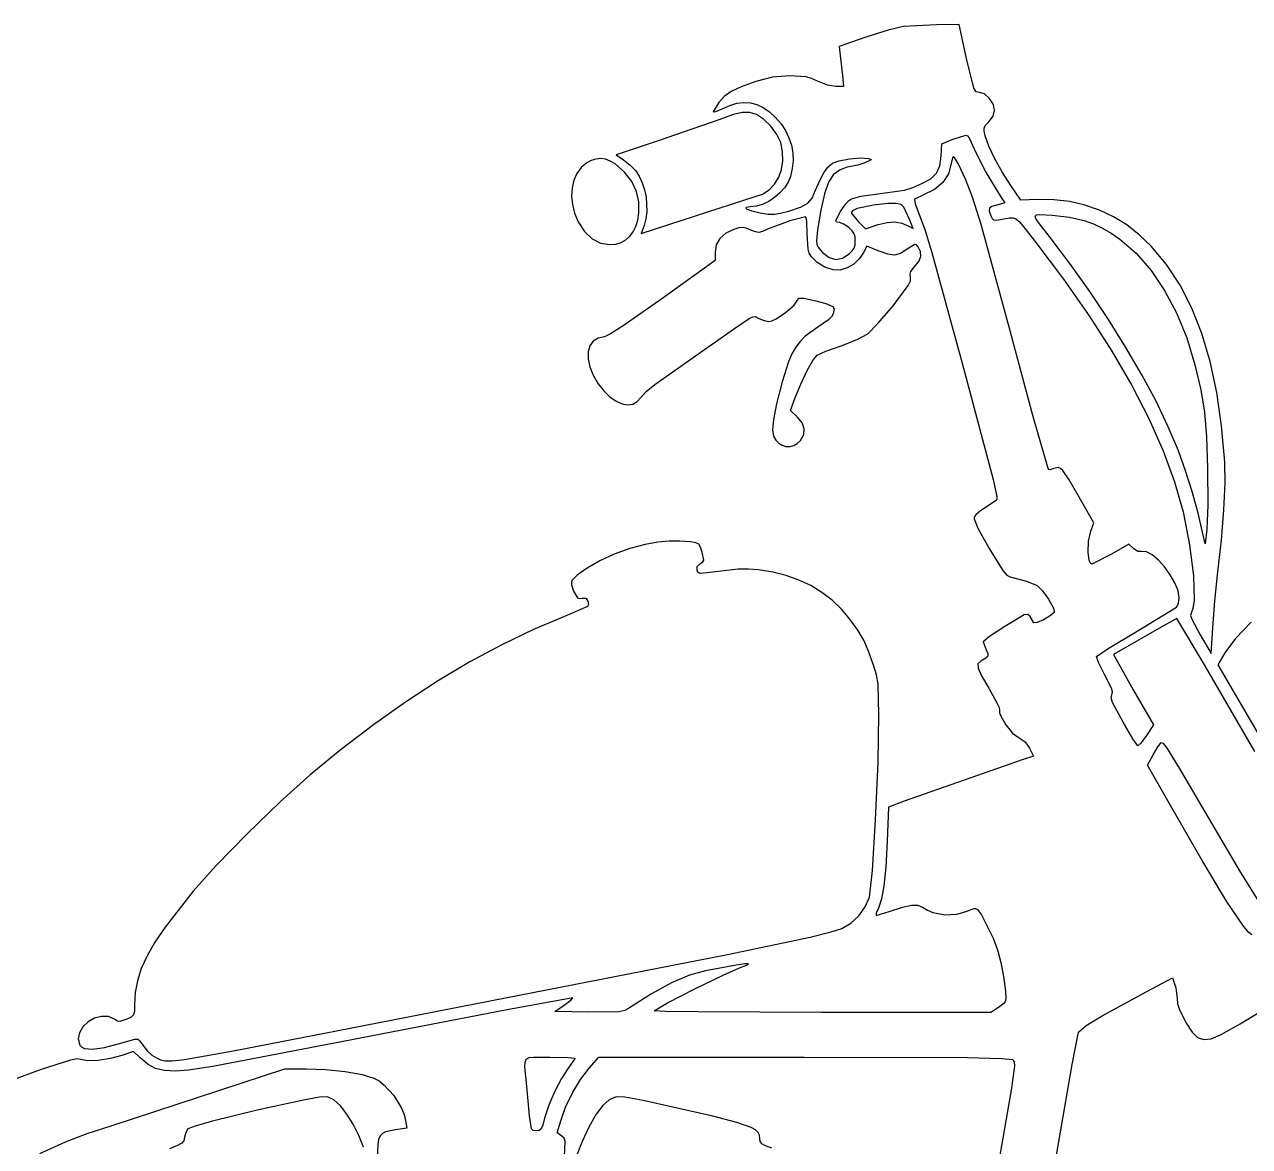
# Model space of a CAD drawing. Extents: x 35 to 812, y 120 to 558.
# Drawn here: x 368.1 to 590.6, y 354.2 to 558.1 of the extents above; entities that cross this region are included whole.
import ezdxf

# ---------------------------------------------------------------- set-up
doc = ezdxf.new("R2010")
doc.units = 0

msp = doc.modelspace()

# ---------------------------------------------------------------- linework, layer by layer
at = {"layer": 'Layer 1', "color": 7}
for points in [[(527.755888, 557.742018), (524.960122, 557.089379), (520.947273, 555.801739), (516.078936, 554.073127), (516.255325, 552.450348), (516.678659, 548.852012), (516.890326, 546.8059), (515.479214, 546.8059), (513.94022, 547.074893), (512.1631, 547.793678), (511.082167, 548.299694), (510.0773, 548.587429), (507.118375, 548.746179), (503.978651, 548.538922), (500.94476, 547.723123), (498.280184, 546.765661), (496.45566, 545.910726), (495.199991, 545.009488), (494.241978, 543.91312), (493.183644, 542.219786), (493.664304, 542.277112), (494.806423, 542.784231), (496.195624, 543.397527), (497.512892, 543.78138), (498.768974, 543.934549), (499.97462, 543.855794), (501.140579, 543.543875), (502.277599, 542.997551), (503.396429, 542.215583), (504.507818, 541.19673), (505.512959, 540.035525), (506.331239, 538.806108), (506.961003, 537.516332), (507.400597, 536.174053), (507.648369, 534.787126), (507.702664, 533.363405), (507.561828, 531.910745), (507.224208, 530.437001), (506.794674, 529.4105), (506.142723, 528.416244), (505.310526, 527.486481), (504.340248, 526.653457), (503.274059, 525.949417), (502.154127, 525.406607), (501.022619, 525.057274), (499.921704, 524.933664), (499.156065, 524.82287), (499.123612, 524.70112), (499.299933, 524.550018), (500.204477, 524.204406), (501.720872, 523.87533), (503.191515, 523.647127), (504.30497, 523.610747), (505.431655, 523.786033), (506.941986, 524.19283), (509.066922, 524.897284), (510.368342, 525.595123), (511.173668, 526.544316), (511.810322, 528.002833), (512.547298, 529.76562), (513.28758, 531.151376), (514.047707, 532.179945), (514.844213, 532.871169), (516.082795, 533.321512), (517.979528, 533.669329), (519.949021, 533.838552), (521.405884, 533.753114), (521.847408, 533.631295), (521.921822, 533.49294), (520.770884, 532.941725), (519.492063, 532.522801), (518.477827, 532.342002), (517.512097, 532.139155), (516.255325, 531.671724), (515.079031, 530.833325), (514.147477, 529.435993), (513.387902, 527.330901), (512.727545, 524.369219), (512.11735, 520.800649), (511.947024, 518.760049), (512.036114, 518.108099), (512.246334, 517.592574), (513.045045, 516.643381), (514.247247, 515.73167), (515.465984, 515.3822), (516.691337, 515.601583), (517.913382, 516.396436), (518.456329, 516.939384), (518.790917, 517.45918), (518.96014, 518.038508), (519.006994, 518.760049), (518.96014, 519.48159), (518.790917, 520.060918), (518.456329, 520.580714), (517.913382, 521.123662), (516.934423, 521.815988), (516.114214, 522.11144), (515.620876, 522.156088), (515.474804, 522.389253), (516.290603, 524.016441), (517.278933, 525.520709), (517.773304, 526.020041), (518.349945, 526.393283), (519.996426, 526.888826), (522.711163, 527.261999), (527.954326, 528.002833), (529.472925, 528.462546), (531.107279, 529.167), (532.74935, 530.044535), (533.792802, 531.054362), (534.366617, 532.38169), (534.599781, 534.211725), (534.705615, 536.398949), (536.610616, 537.175061), (539.080062, 537.98645), (539.391499, 537.833763), (539.74593, 537.373498), (540.597007, 535.517004), (542.616661, 531.41596), (545.535899, 526.626998), (546.1709, 525.674498), (544.72451, 525.286442), (543.824375, 525.003117), (543.397183, 524.686719), (543.360251, 524.185113), (543.630898, 523.346163), (543.856345, 522.863298), (544.111558, 522.605329), (544.479219, 522.532569), (545.04201, 522.605329), (546.960792, 522.970785), (547.603716, 522.963137), (548.168505, 522.75085), (548.754792, 522.275633), (549.462208, 521.479196), (551.638959, 518.689493), (556.835406, 511.805913), (561.500206, 505.147228), (565.637493, 498.706825), (569.2514, 492.478088), (572.346063, 486.454404), (574.925614, 480.629157), (576.994188, 474.995733), (578.55592, 469.547518), (579.754263, 463.529346), (580.443282, 457.888205), (580.550218, 453.464148), (580.362667, 451.971043), (580.00231, 451.097229), (579.919076, 450.693739), (580.130192, 449.985978), (581.660366, 447.181393), (583.671201, 443.759446), (583.953423, 448.451394), (584.337069, 453.372647), (584.905924, 458.6114), (585.550295, 464.36995), (585.986307, 469.887067), (586.190808, 474.74934), (586.140647, 478.543357), (585.557461, 485.152984), (584.676618, 491.23675), (583.491505, 496.814501), (581.995506, 501.90608), (580.182006, 506.53133), (578.044392, 510.710096), (575.576048, 514.462221), (572.770361, 517.807548), (570.604428, 519.8744), (568.314885, 521.655585), (565.903799, 523.149861), (563.373237, 524.35599), (560.725266, 525.272731), (557.961953, 525.898843), (555.085365, 526.233086), (552.09757, 526.27422), (549.098957, 526.168387), (547.264511, 528.814222), (545.738195, 531.188308), (544.367322, 533.65169), (543.280876, 535.962937), (542.607842, 537.880617), (542.404994, 538.713503), (542.413814, 539.278499), (542.687217, 539.770735), (543.27812, 540.38534), (544.039349, 541.424382), (544.314405, 542.47996), (544.106597, 543.555381), (543.419231, 544.653954), (542.497599, 545.478573), (541.549508, 545.747566), (540.977346, 545.84899), (540.544091, 546.532497), (539.221173, 551.921181), (537.880617, 558.094796), (533.788392, 558.059518), (527.755888, 557.742018), (527.755888, 557.742018)], [(494.418367, 540.843952), (483.200027, 536.963394), (475.544744, 534.388114), (476.920578, 533.470892), (478.128843, 532.500752), (479.072524, 531.530613), (479.751346, 530.507005), (480.302837, 529.341184), (480.722037, 528.072837), (481.003984, 526.741651), (481.136275, 524.049514), (480.976698, 522.767938), (480.660025, 521.582273), (480.130858, 520.100605), (489.973364, 523.310885), (500.803649, 526.803387), (502.174315, 527.263928), (503.361841, 528.033701), (504.34514, 529.068057), (505.103131, 530.322348), (505.614728, 531.751926), (505.858847, 533.312141), (505.814406, 534.958347), (505.460318, 536.645894), (504.781221, 538.079605), (503.652331, 539.596), (502.325004, 540.907342), (501.050593, 541.725897), (499.825792, 542.108992), (498.528231, 542.118362), (496.833794, 541.711014), (494.418367, 540.843952), (494.418367, 540.843952)], [(536.434227, 532.800613), (535.927108, 530.929788), (534.917281, 529.369847), (533.378287, 528.08772), (531.283668, 527.050332), (529.766723, 526.344776), (529.894605, 525.489289), (530.578112, 523.734219), (531.720231, 520.656231), (532.941725, 516.678659), (538.409784, 496.535035), (544.07628, 475.399223), (544.725061, 472.330606), (544.721823, 471.79572), (544.583399, 471.59363), (541.774404, 469.715088), (540.89742, 468.944488), (540.526452, 468.418628), (541.298153, 466.531266), (543.313398, 462.844736), (545.813712, 458.840706), (546.54297, 458.01278), (547.1234, 457.694177), (550.130833, 456.944524), (552.027014, 456.141954), (553.0181, 455.172366), (554.108405, 453.650459), (554.934126, 452.148397), (555.134079, 451.583607), (555.131461, 451.23834), (554.399446, 450.608852), (553.191182, 449.906603), (552.035834, 449.402792), (551.46257, 449.368616), (550.757014, 450.497506), (550.338641, 450.861308), (549.711909, 450.788548), (546.206177, 448.698338), (543.392773, 446.837434), (542.219786, 445.876114), (542.784231, 444.429724), (543.106141, 443.757241), (543.11055, 443.309654), (542.704856, 442.901755), (541.796452, 442.348334), (541.293744, 441.880352), (541.320202, 441.091563), (541.955203, 439.714075), (543.27812, 437.479998), (544.750968, 434.834163), (545.133512, 433.937886), (545.218399, 433.458329), (545.213783, 433.011499), (545.432822, 432.377395), (546.351698, 430.816903), (547.59469, 429.315943), (548.781457, 428.413603), (549.85302, 427.690408), (550.686458, 426.54388), (551.392014, 425.132768), (549.522291, 424.533045), (527.896999, 416.948318), (525.039497, 415.854706), (524.792553, 409.645814), (524.549467, 404.941739), (524.223698, 401.540739), (523.785482, 399.158385), (523.205052, 397.51025), (522.825815, 396.56216), (522.816996, 396.169694), (525.145331, 396.87525), (527.596587, 397.681127), (529.250785, 398.057056), (530.369201, 398.03611), (531.213112, 397.651362), (532.130955, 397.107656), (533.125279, 396.695002), (535.26565, 396.271118), (537.47878, 396.396244), (538.564055, 396.669853), (539.609229, 397.086917), (540.525349, 397.449065), (540.873028, 397.438523), (541.19673, 397.258896), (541.921027, 396.268362), (542.995898, 394.229415), (544.028876, 392.042191), (544.830343, 389.881426), (545.446602, 387.601598), (545.923955, 385.057187), (546.326894, 382.439464), (546.369337, 380.969372), (546.229535, 380.506558), (545.968603, 380.140895), (545.04201, 379.448017), (543.630898, 378.530794), (512.868656, 378.530794), (490.480483, 378.623398), (484.457349, 378.724271), (482.459193, 378.848294), (484.913756, 380.254996), (489.871941, 382.799408), (494.99549, 385.317361), (497.946147, 386.644688), (499.261899, 387.108812), (499.582155, 387.367883), (498.943296, 387.388829), (497.381702, 387.138577), (491.772532, 386.080243), (488.888021, 385.285941), (485.629785, 383.906249), (481.994518, 381.937858), (477.978912, 379.377461), (477.143821, 378.889084), (476.060682, 378.645447), (470.570574, 378.60135), (464.432237, 378.707183), (466.125571, 379.87135), (467.302968, 380.766525), (467.713072, 381.211907), (455.753898, 379.024683), (425.979435, 373.239124), (402.290392, 368.705927), (397.890589, 368.030136), (395.42886, 367.876898), (393.459918, 367.968951), (391.90108, 368.348739), (390.527451, 369.092329), (389.114134, 370.275789), (387.879411, 371.439956), (385.762743, 370.699122), (383.66647, 370.142395), (381.454442, 369.817177), (379.526841, 369.756544), (378.283849, 369.993566), (377.660425, 370.093888), (376.444994, 369.870094), (371.087178, 368.159121), (361.809117, 364.772452)], [(470.217796, 532.941725), (469.214928, 532.093197), (468.432409, 531.028455), (467.875612, 529.785946), (467.549913, 528.404118), (467.460685, 526.921416), (467.613302, 525.37629), (468.01314, 523.807186), (468.665573, 522.252551), (469.826984, 520.456139), (471.183526, 519.152515), (472.718661, 518.358213), (474.415854, 518.089771), (475.489622, 518.187818), (476.457557, 518.477275), (477.313044, 518.951114), (478.049468, 519.602306), (478.660215, 520.423824), (479.13867, 521.40864), (479.478219, 522.549725), (479.672247, 523.840052), (479.656813, 525.860809), (479.231274, 527.755888), (478.382402, 529.545134), (477.096967, 531.24839), (475.357331, 532.787935), (474.480071, 533.281756), (473.604465, 533.589954), (472.735474, 533.711291), (471.878058, 533.644525), (471.037178, 533.388416), (470.217796, 532.941725), (470.217796, 532.941725)], [(591.608706, 425.979435), (582.189533, 442.136667), (577.42703, 450.144728), (575.416196, 449.051116), (565.926468, 443.583057), (569.489525, 437.162498), (573.158417, 430.812494), (571.888416, 428.836937), (570.913867, 427.465512), (570.336193, 426.967213), (569.445428, 428.259263), (567.65508, 431.271105), (565.758898, 434.860621), (565.511953, 435.716108), (565.608967, 436.280553), (565.717557, 436.784364), (565.578099, 437.453539), (564.303689, 439.949444), (563.179209, 442.132258), (562.822021, 443.230279), (564.969557, 444.698718), (569.948137, 447.675282), (577.391753, 452.19084), (577.713663, 452.878758), (577.850364, 453.884175), (577.640282, 455.172435), (577.069291, 456.609936), (576.226276, 458.087952), (575.200119, 459.497755), (574.079705, 460.730617), (572.953916, 461.677813), (571.911636, 462.230613), (571.041749, 462.280291), (570.327373, 462.324388), (569.560081, 462.844736), (568.713414, 463.620848), (565.538412, 461.82168), (562.010632, 460.022512), (561.726618, 460.190495), (561.51123, 460.652), (561.296256, 462.200916), (561.385553, 464.159936), (561.798965, 466.019738), (562.328132, 467.501406), (559.682297, 472.193353), (557.843993, 475.360087), (556.696913, 477.022002), (556.271995, 477.409575), (555.887177, 477.566052), (555.060905, 477.37919), (554.33771, 477.145474), (554.148092, 477.215479), (554.037849, 477.414467), (551.259722, 487.049717), (546.947011, 503.061428), (541.867008, 521.718974), (540.279507, 526.739998), (539.009506, 529.978389), (537.753837, 532.686512), (537.033949, 533.916274), (536.814979, 534.043949), (536.65802, 533.88265), (536.434227, 532.800613), (536.434227, 532.800613)], [(522.287829, 525.251164), (519.359772, 524.624983), (518.527436, 524.239132), (518.230882, 523.840052), (519.536161, 522.287829), (520.841439, 520.98255), (523.169774, 521.723384), (524.784836, 522.130733), (526.168387, 522.230503), (527.446105, 522.006158), (528.743666, 521.441162), (529.519778, 521.017828), (528.920055, 522.534774), (527.826444, 524.863108), (527.328145, 525.355344), (526.459429, 525.573074), (524.889567, 525.532835), (522.287829, 525.251164), (522.287829, 525.251164)], [(507.118375, 522.393662), (503.061428, 520.911995), (502.135937, 520.467715), (501.504795, 520.294633), (500.893497, 520.386135), (500.027537, 520.735606), (499.175358, 521.079564), (498.528231, 521.211856), (497.854645, 521.132481), (496.923091, 520.841439), (495.471189, 520.151317), (494.409548, 519.209841), (493.758011, 518.043469), (493.536422, 516.678659), (493.536422, 515.196991), (483.870305, 508.247265), (476.827974, 503.34365), (474.518932, 501.847651), (473.463354, 501.297538), (472.290505, 501.102959), (471.396295, 500.554499), (470.788167, 499.705076), (470.47356, 498.607606), (470.459918, 497.315005), (470.75468, 495.880191), (471.365289, 494.35608), (472.299186, 492.795588), (473.341604, 491.481283), (474.434045, 490.430322), (475.540541, 489.654693), (476.625127, 489.166385), (477.651835, 488.977386), (478.584698, 489.099687), (479.38775, 489.545276), (480.025025, 490.326142), (481.017213, 491.410935), (482.565026, 492.654477), (491.596143, 499.004481), (497.034436, 502.86299), (499.701218, 504.63129), (500.369429, 504.946585), (500.793727, 504.997297), (501.509205, 504.648929), (502.444066, 504.278512), (503.273095, 504.119762), (503.874195, 504.245232), (504.629085, 504.587744), (506.342263, 505.720492), (507.896691, 507.111209), (508.776432, 508.353098), (509.666645, 508.329396), (511.585426, 507.925355), (513.643114, 507.355949), (514.950047, 506.836153), (515.192581, 506.408409), (514.985324, 505.530874), (514.693731, 504.961468), (514.160706, 504.388755), (512.198378, 503.061428), (509.90918, 501.428176), (508.994231, 500.498482), (508.198758, 499.441044), (507.497542, 498.216587), (506.865367, 496.785838), (505.707263, 493.148366), (504.710665, 489.174102), (504.137401, 486.330931), (503.961012, 484.427033), (504.15504, 483.270582), (504.561079, 482.547043), (505.094862, 481.993416), (505.722077, 481.614248), (506.408409, 481.414088), (507.119546, 481.397483), (507.821175, 481.56898), (508.478982, 481.933126), (509.058654, 482.494471), (509.640186, 483.552805), (509.742161, 484.611139), (509.361271, 485.669473), (508.494209, 486.727807), (507.224208, 487.927252), (508.035598, 490.114475), (509.091176, 492.748184), (510.236051, 495.17684), (511.294936, 497.04987), (512.092545, 498.016703), (513.671226, 498.70462), (516.466992, 499.710037), (519.373001, 500.838927), (521.300051, 501.861983), (523.130086, 503.731706), (525.886165, 506.977264), (528.637833, 510.632926), (529.051245, 511.526446), (529.061167, 512.198378), (528.999982, 512.725892), (529.100854, 513.190566), (529.907834, 514.209213), (530.580868, 515.047612), (530.900022, 515.942235), (530.855373, 516.843472), (530.437001, 517.701715), (530.137691, 518.046776), (529.81523, 518.10741), (528.426166, 517.243104), (527.217902, 516.47967), (526.141929, 516.189179), (524.893976, 516.355095), (523.169774, 516.960881), (521.088384, 517.807548), (520.453383, 516.537548), (519.727984, 515.472048), (518.724771, 514.548762), (517.53635, 513.843757), (516.255325, 513.433101), (514.963276, 513.490979), (513.486018, 514.001956), (512.088135, 514.837047), (511.034211, 515.867269), (510.650565, 516.502821), (510.425669, 517.273972), (510.293377, 520.03005), (510.209592, 522.323107), (510.0999, 522.937161), (509.940599, 523.134496), (507.118375, 522.393662), (507.118375, 522.393662)], [(560.564242, 522.499496), (562.257818, 521.877234), (563.909845, 521.098237), (565.516811, 520.167001), (567.075201, 519.088022), (570.032197, 516.504819), (572.752722, 513.384594), (575.208663, 509.763314), (577.371909, 505.676946), (579.214347, 501.161457), (580.707866, 496.252813), (581.77061, 491.722923), (582.436478, 487.63621), (582.811305, 483.165851), (583.000923, 477.485023), (583.04061, 470.724915), (582.895089, 466.372516), (582.577589, 463.726681), (582.118978, 465.843349), (581.311447, 469.25372), (580.209567, 473.20318), (578.968781, 477.159255), (577.744531, 480.589469), (575.881215, 484.977628), (573.646242, 489.61342), (571.071445, 494.443516), (568.188657, 499.414585), (565.029709, 504.473298), (561.626435, 509.566324), (558.010667, 514.640332), (554.214238, 519.641994), (552.293252, 522.111991), (551.828646, 522.823817), (551.705104, 523.262378), (551.930483, 523.484311), (552.512635, 523.546254), (554.778683, 523.416719), (557.922817, 523.07717), (560.564242, 522.499496), (560.564242, 522.499496)], [(480.836414, 463.58557), (478.037341, 462.843634), (475.218424, 461.830499), (472.571487, 460.618927), (470.288352, 459.281678), (468.468789, 458.016087), (467.58519, 457.120913), (467.431332, 456.708879), (467.435811, 456.265426), (467.818906, 455.118898), (468.524462, 453.897404), (468.870625, 453.754639), (469.335851, 453.813619), (470.067866, 453.826848), (470.429463, 453.284452), (470.513248, 452.68473), (470.358907, 452.296674), (466.196127, 450.497506), (460.523567, 448.117495), (454.768325, 445.354664), (448.956858, 442.226378), (443.115626, 438.749999), (437.271087, 434.94289), (431.449699, 430.822415), (425.67792, 426.405938), (419.982209, 421.710821), (414.584706, 416.841382), (408.525743, 410.98637), (402.876886, 405.210733), (398.709696, 400.579419), (393.607093, 394.03649), (391.757557, 391.288817), (390.326808, 388.796634), (389.278052, 386.489659), (388.574494, 384.297612), (388.179341, 382.150214), (388.0558, 379.977184), (388.034303, 378.784353), (387.883821, 378.10746), (387.47537, 377.695151), (386.679966, 377.296071), (385.387916, 376.868328), (384.968441, 376.963688), (384.492742, 377.260793), (383.314105, 377.769634), (382.042038, 377.81256), (380.778238, 377.466052), (379.624406, 376.806592), (378.68224, 375.910659), (378.053441, 374.854737), (377.839707, 373.715305), (378.142738, 372.568846), (378.459136, 372.214965), (378.954128, 371.973533), (380.453434, 371.828012), (382.587741, 372.132283), (385.304132, 372.886346), (388.113126, 373.675687), (388.652767, 373.64537), (388.937745, 373.380235), (390.415003, 371.484053), (391.234661, 370.780702), (392.077469, 370.275789), (392.798184, 369.927972), (393.590005, 369.722368), (394.897764, 369.725124), (397.166292, 370.002386), (406.364978, 371.645008), (424.744712, 375.179403), (495.794201, 389.065627), (510.80711, 392.230156), (514.638334, 393.161504), (516.572825, 393.770804), (518.184029, 394.738187), (519.646404, 396.112368), (520.824352, 397.744517), (521.582273, 399.485807), (522.110338, 404.32548), (522.684704, 413.54401), (523.140008, 424.032541), (523.310885, 432.682217), (523.160955, 438.225241), (522.864401, 439.880542), (522.323107, 441.678056), (521.42242, 444.209789), (520.541578, 446.189205), (519.475527, 448.003255), (518.019215, 450.038895), (516.48346, 451.84764), (514.78854, 453.462495), (512.937352, 454.881393), (510.932787, 456.102266), (508.777741, 457.123049), (506.475106, 457.941673), (504.027778, 458.556072), (501.438649, 458.964178), (499.605857, 459.124582), (497.756529, 459.109699), (492.090032, 458.435011), (490.68333, 458.337997), (490.408273, 458.53423), (490.255587, 458.9289), (490.295274, 459.607998), (490.890587, 460.128345), (491.332111, 460.408363), (491.512358, 460.728068), (491.208087, 462.174458), (490.907123, 463.101602), (490.573087, 463.612028), (490.027383, 463.871099), (489.091419, 464.044181), (487.151691, 464.215609), (485.188813, 464.198522), (483.113486, 463.989611), (480.836414, 463.58557), (480.836414, 463.58557)], [(590.911969, 449.46563), (588.113999, 446.481349), (586.175925, 443.900557), (584.870646, 441.713334), (592.878707, 428.025547)], [(591.079539, 392.641914), (590.496422, 393.035069), (589.523457, 394.199649), (586.462557, 398.753793), (582.005979, 406.125751), (576.262863, 416.136929), (572.100083, 423.474711), (573.123139, 425.379712), (573.965396, 426.808463), (574.569529, 427.602214), (574.913487, 427.479293), (575.548488, 426.69822), (577.850364, 422.910266), (589.015788, 403.948449), (592.614123, 398.135329)], [(551.466979, 328.612707), (556.154517, 356.129391), (558.394657, 369.093982), (559.576464, 374.967736), (560.930249, 376.131904), (563.739244, 377.825238), (571.994249, 382.340796), (576.615641, 384.810242), (577.26828, 383.033123), (577.497586, 381.070796), (577.572, 380.139241), (577.828315, 379.201072), (579.085087, 376.696348), (580.217835, 374.9286), (581.188526, 373.957909), (582.245206, 373.615604), (583.635923, 373.733013), (585.457691, 374.52511), (588.923183, 376.444994), (599.898989, 383.152186)], [(468.136406, 370.240511), (466.831127, 368.406065), (465.608531, 366.517601), (464.405779, 364.199188), (463.348547, 361.708796), (462.562514, 359.304393), (462.221311, 358.053134), (461.923103, 357.364114), (461.565365, 357.07197), (461.045568, 357.011336), (460.491045, 357.064253), (460.181262, 357.381753), (459.846123, 359.763004), (459.281678, 365.724953), (458.981266, 368.67561), (459.004486, 369.519452), (459.233171, 370.042073), (459.734709, 370.318301), (460.576484, 370.422963), (463.550292, 370.4169), (466.79585, 370.368393), (468.136406, 370.240511), (468.136406, 370.240511)], [(466.196127, 352.354666), (466.30196, 355.132793), (466.096908, 355.678497), (465.66696, 356.058835), (464.855571, 356.62328), (465.490571, 358.845782), (466.359838, 361.336725), (467.602829, 363.930195), (469.077331, 366.371529), (470.64113, 368.406065), (472.440298, 370.4169), (509.728932, 370.4169), (539.388743, 370.319886), (545.586611, 370.178775), (547.617289, 369.958289), (547.885731, 369.584013), (547.939199, 368.789711), (547.335067, 364.419674), (542.008119, 333.727988)], [(370.85236, 352.909189), (375.532181, 355.000501), (379.471168, 356.50973), (383.998853, 357.999114), (403.578032, 364.384396), (415.396095, 368.300232), (419.276653, 368.300232), (422.836955, 368.164633), (426.354262, 367.797523), (429.401933, 367.258434), (431.553327, 366.606898), (432.490601, 366.078213), (433.429114, 365.340755), (435.182531, 363.409847), (436.558916, 361.154824), (437.026141, 360.012223), (437.303609, 358.916337), (437.515276, 357.469947), (435.504441, 357.187725), (433.685981, 356.838254), (433.095284, 356.534121), (432.677807, 356.085294), (432.404198, 355.447951), (432.245103, 354.57827), (432.15305, 351.966611)], [(429.650531, 354.022645), (428.798076, 356.191541), (427.778603, 358.23724), (426.646682, 360.06135), (425.456883, 361.565479), (424.263776, 362.651236), (423.121933, 363.220229), (421.681813, 363.106058), (418.731501, 362.578063), (410.329321, 360.755193), (401.973443, 358.700812), (399.081008, 357.883428), (397.721917, 357.364114), (397.373549, 356.737933), (397.157472, 355.847169), (397.030142, 355.218783), (396.667993, 354.762376), (395.862667, 354.319199), (394.405804, 353.730501)], [(503.872817, 353.836334), (502.677231, 354.286126), (502.007504, 354.656543), (501.714808, 355.066647), (501.650316, 355.635502), (501.581552, 356.212004), (501.338328, 356.715333), (500.865247, 357.171533), (500.106912, 357.606649), (497.512892, 358.517808), (493.113088, 359.657171), (480.457178, 362.545541), (477.148781, 363.124868), (475.580022, 363.184951), (474.307816, 362.64476), (473.128215, 361.641547), (471.948613, 360.06948), (470.676408, 357.822725), (469.37609, 355.085389), (468.475955, 352.751542)]]:
    msp.add_lwpolyline(points, dxfattribs=at)

doc.saveas('drawing.dxf')
